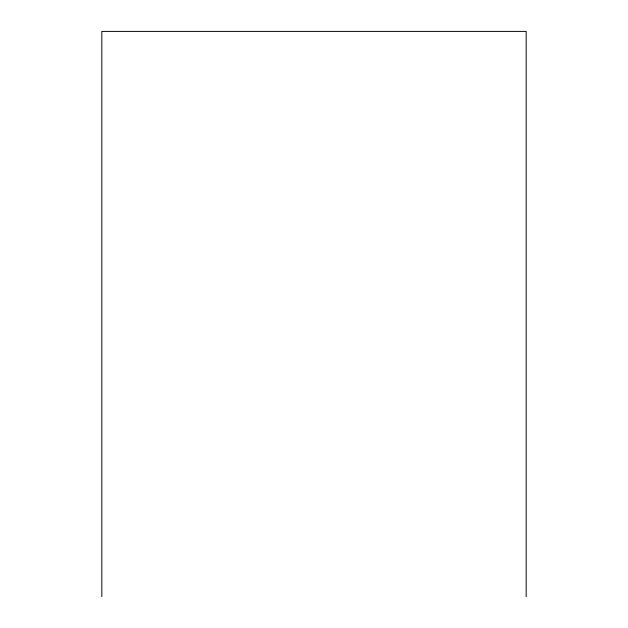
<?xml version="1.0" encoding="UTF-8"?>
<svg xmlns="http://www.w3.org/2000/svg" width="628" height="628" viewBox="0 0 628 628"><rect width="100%" height="100%" fill="white"/><g stroke="black" fill="none" stroke-linecap="round" stroke-linejoin="round"><path stroke-width="0.94" d="M526.178 596.6L526.178 31.4L101.822 31.4L101.822 596.6"/></g></svg>
